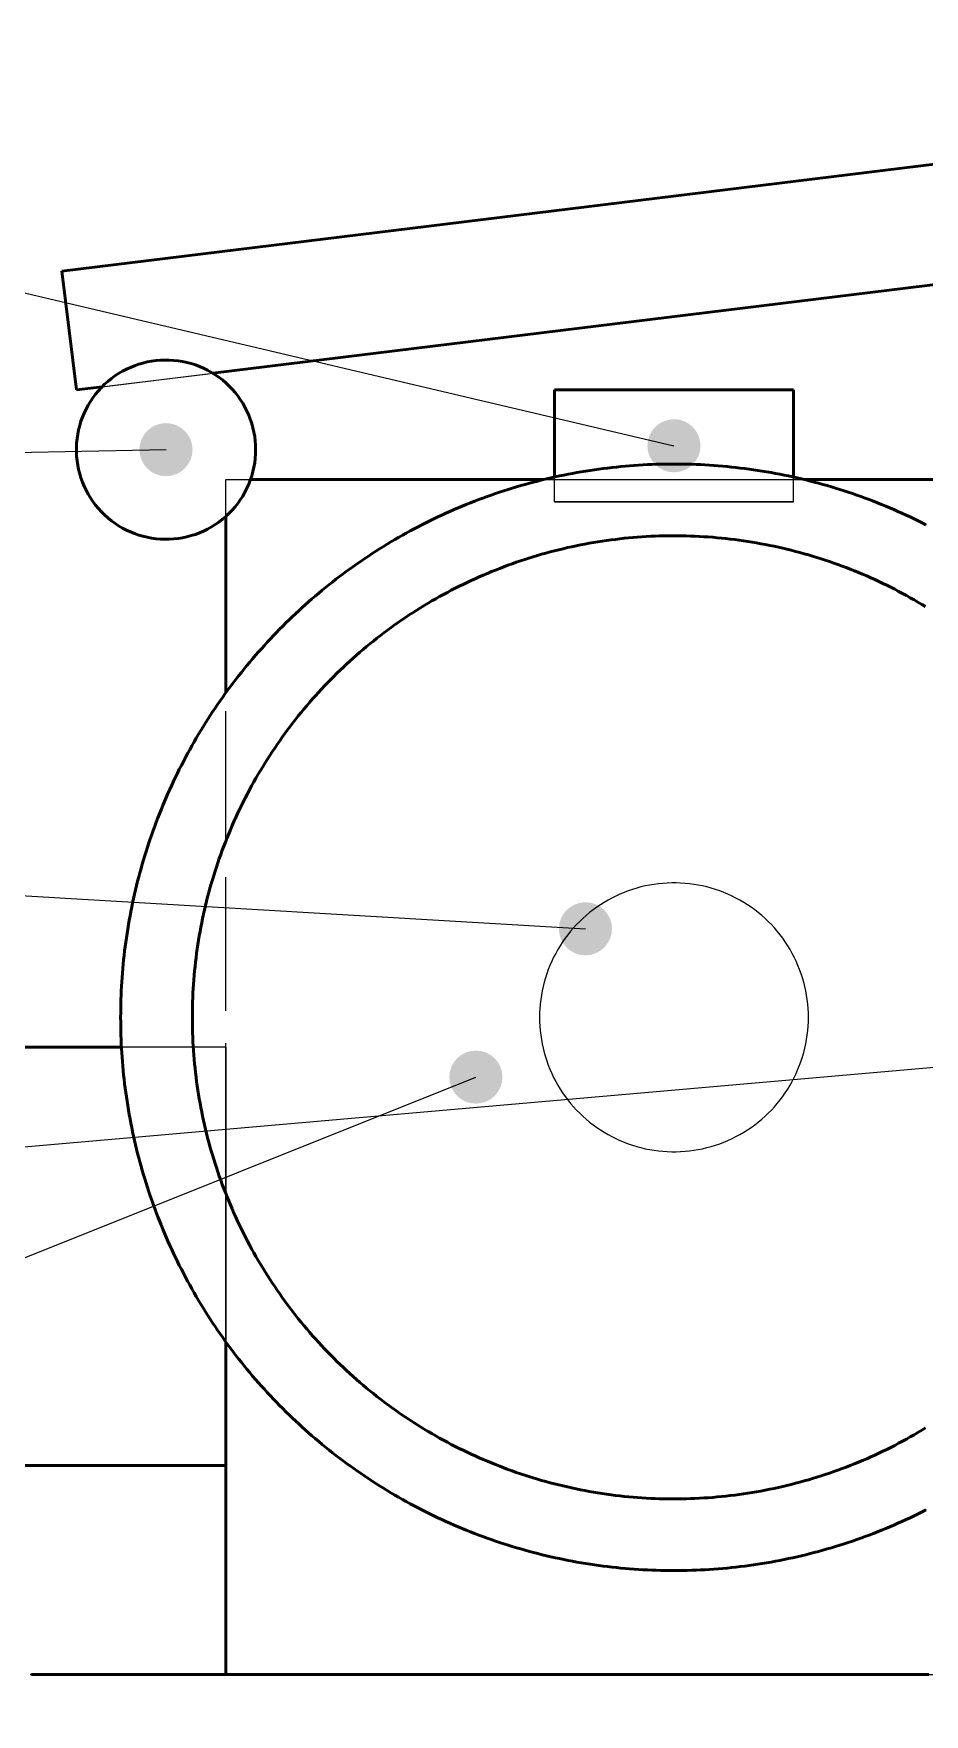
# Model space of a CAD drawing. Header units: millimetres. Extents: x 0 to 594, y 0 to 420.
# Drawn here: x 312.84 to 332.96, y 309.1 to 347.07 of the extents above; entities that cross this region are included whole.
import ezdxf

# ---------------------------------------------------------------- set-up
doc = ezdxf.new("R2010")
doc.units = ezdxf.units.MM
doc.linetypes.add('ISO02-TRAZOS', pattern=[3.75, 3, -0.75])
for name, color, linetype, lineweight in [('01-VISIBLE', 7, 'CONTINUOUS', 50), ('02-OCULTA', 4, 'ISO02-TRAZOS', 25), ('08-FINA', 5, 'CONTINUOUS', 25)]:
    doc.layers.add(name, color=color, linetype=linetype, lineweight=lineweight)

msp = doc.modelspace()

# ---------------------------------------------------------------- hatches: boundary and pattern name
at = {"layer": '08-FINA'}
h = msp.add_hatch(color=7, dxfattribs=at)
h.dxf.hatch_style = 1
edge = h.paths.add_edge_path()
edge.add_arc((327.304, 337.763), 0.6, 0, 360)
h = msp.add_hatch(color=7, dxfattribs=at)
h.dxf.hatch_style = 1
edge = h.paths.add_edge_path()
edge.add_arc((315.829, 337.675), 0.6, 0, 360)
h = msp.add_hatch(color=7, dxfattribs=at)
h.dxf.hatch_style = 1
edge = h.paths.add_edge_path()
edge.add_arc((325.304, 326.85), 0.6, 0, 360)
h = msp.add_hatch(color=7, dxfattribs=at)
h.dxf.hatch_style = 1
edge = h.paths.add_edge_path()
edge.add_arc((322.829, 323.5), 0.6, 0, 360)

# ---------------------------------------------------------------- linework, layer by layer
at = {"layer": '01-VISIBLE'}
for points in [[(313.475, 341.705), (373.963, 349.132)], [(316.885, 339.403), (375.547, 346.606)], [(313.804, 339.025), (313.475, 341.705)], [(317.854, 337.675), (317.852, 337.775), (317.844, 337.875), (317.832, 337.975), (317.815, 338.073), (317.793, 338.171), (317.766, 338.267), (317.734, 338.363), (317.698, 338.456), (317.657, 338.547), (317.611, 338.637), (317.562, 338.724), (317.508, 338.808), (317.45, 338.89), (317.388, 338.968), (317.322, 339.044), (317.252, 339.116), (317.179, 339.184), (317.103, 339.249), (317.023, 339.31), (316.941, 339.368), (316.856, 339.42), (316.769, 339.469), (316.679, 339.513), (316.587, 339.553), (316.493, 339.588), (316.397, 339.619), (316.301, 339.645), (316.203, 339.665), (316.104, 339.681), (316.004, 339.693), (315.904, 339.699), (315.804, 339.7), (315.704, 339.696), (315.604, 339.688), (315.505, 339.674), (315.407, 339.656), (315.309, 339.632), (315.213, 339.604), (315.118, 339.571), (315.025, 339.534), (314.934, 339.492), (314.846, 339.445), (314.759, 339.395), (314.676, 339.34), (314.595, 339.28), (314.517, 339.217), (314.442, 339.151), (314.371, 339.08), (314.303, 339.006), (314.239, 338.929), (314.179, 338.849), (314.123, 338.766), (314.071, 338.68), (314.024, 338.592), (313.981, 338.502), (313.942, 338.409), (313.908, 338.315), (313.879, 338.219), (313.854, 338.122), (313.834, 338.024), (313.82, 337.925), (313.81, 337.825), (313.805, 337.725), (313.805, 337.625), (313.81, 337.525), (313.82, 337.425), (313.834, 337.326), (313.854, 337.228), (313.879, 337.131), (313.908, 337.035), (313.942, 336.941), (313.981, 336.848), (314.024, 336.758), (314.071, 336.67), (314.123, 336.584), (314.179, 336.501), (314.239, 336.421), (314.303, 336.344), (314.371, 336.27), (314.442, 336.2), (314.517, 336.133), (314.595, 336.07), (314.676, 336.011), (314.759, 335.956), (314.846, 335.905), (314.934, 335.859), (315.025, 335.817), (315.118, 335.779), (315.213, 335.746), (315.309, 335.718), (315.407, 335.695), (315.505, 335.676), (315.604, 335.663), (315.704, 335.654), (315.804, 335.65), (315.904, 335.652), (316.004, 335.658), (316.104, 335.669), (316.203, 335.685), (316.301, 335.706), (316.397, 335.732), (316.493, 335.762), (316.587, 335.797), (316.679, 335.837), (316.769, 335.881), (316.856, 335.93), (316.941, 335.983), (317.023, 336.04), (317.103, 336.101), (317.179, 336.166), (317.252, 336.234), (317.322, 336.307), (317.388, 336.382), (317.45, 336.461), (317.508, 336.542), (317.562, 336.627), (317.611, 336.714), (317.657, 336.803), (317.698, 336.894), (317.734, 336.988), (317.766, 337.083), (317.793, 337.179), (317.815, 337.277), (317.832, 337.376), (317.844, 337.475), (317.852, 337.575), (317.854, 337.675)], [(313.804, 339.025), (314.387, 339.097)], [(324.604, 339.025), (324.861, 339.025), (325.118, 339.025), (325.376, 339.025), (325.633, 339.025), (325.89, 339.025), (326.147, 339.025), (326.404, 339.025), (326.661, 339.025), (326.918, 339.025), (327.176, 339.025), (327.433, 339.025), (327.69, 339.025), (327.947, 339.025), (328.204, 339.025), (328.461, 339.025), (328.718, 339.025), (328.976, 339.025), (329.233, 339.025), (329.49, 339.025), (329.747, 339.025), (330.004, 339.025)], [(324.604, 337.055), (324.604, 339.025)], [(330.004, 337.055), (330.004, 339.025)], [(327.304, 337.35), (327.204, 337.35), (327.104, 337.349), (327.004, 337.347), (326.904, 337.344), (326.803, 337.34), (326.703, 337.336), (326.603, 337.331), (326.503, 337.324), (326.403, 337.318), (326.303, 337.31), (326.204, 337.302), (326.104, 337.292), (326.004, 337.282), (325.905, 337.272), (325.805, 337.26), (325.706, 337.248), (325.606, 337.234), (325.507, 337.22), (325.408, 337.206), (325.309, 337.19), (325.21, 337.174), (325.112, 337.156), (325.013, 337.138), (324.915, 337.12), (324.816, 337.1), (324.718, 337.08), (324.62, 337.059), (324.523, 337.037), (324.425, 337.014), (324.328, 336.991), (324.23, 336.966), (324.133, 336.941), (324.037, 336.916), (323.94, 336.889), (323.844, 336.862), (323.748, 336.834), (323.652, 336.805), (323.556, 336.775), (323.461, 336.745), (323.365, 336.713), (323.27, 336.681), (323.176, 336.649), (323.081, 336.615), (322.987, 336.581), (322.893, 336.546), (322.8, 336.51), (322.706, 336.474), (322.613, 336.437), (322.521, 336.399), (322.428, 336.36), (322.336, 336.321), (322.244, 336.28), (322.153, 336.239), (322.062, 336.198), (321.971, 336.155), (321.881, 336.112), (321.791, 336.068), (321.701, 336.024), (321.611, 335.979), (321.522, 335.933), (321.434, 335.886), (321.346, 335.839), (321.258, 335.79), (321.17, 335.742), (321.083, 335.692), (320.996, 335.642), (320.91, 335.591), (320.824, 335.539), (320.739, 335.487), (320.654, 335.434), (320.569, 335.381), (320.485, 335.326), (320.401, 335.271), (320.318, 335.216), (320.235, 335.159), (320.153, 335.102), (320.071, 335.045), (319.989, 334.986), (319.908, 334.927), (319.828, 334.868), (319.748, 334.808), (319.668, 334.747), (319.589, 334.685), (319.511, 334.623), (319.432, 334.56), (319.355, 334.497), (319.278, 334.433), (319.201, 334.368), (319.125, 334.303), (319.05, 334.237), (318.975, 334.171), (318.9, 334.104), (318.827, 334.036), (318.753, 333.968), (318.68, 333.899), (318.608, 333.83), (318.536, 333.76), (318.465, 333.689), (318.395, 333.618), (318.325, 333.546), (318.255, 333.474), (318.187, 333.401), (318.118, 333.328), (318.051, 333.254), (317.984, 333.179), (317.917, 333.105), (317.851, 333.029), (317.786, 332.953), (317.721, 332.876), (317.657, 332.799), (317.594, 332.722), (317.531, 332.644), (317.469, 332.565), (317.408, 332.486), (317.347, 332.407), (317.286, 332.327), (317.227, 332.246), (317.168, 332.165), (317.11, 332.084), (317.052, 332.002), (316.995, 331.919), (316.939, 331.836), (316.883, 331.753), (316.828, 331.669), (316.774, 331.585), (316.72, 331.501), (316.667, 331.416), (316.615, 331.33), (316.563, 331.244), (316.512, 331.158), (316.462, 331.071), (316.413, 330.984), (316.364, 330.897), (316.316, 330.809), (316.268, 330.721), (316.222, 330.632), (316.176, 330.543), (316.13, 330.454), (316.086, 330.364), (316.042, 330.274), (315.999, 330.183), (315.957, 330.093), (315.915, 330.001), (315.874, 329.91), (315.834, 329.818), (315.794, 329.726), (315.756, 329.634), (315.718, 329.541), (315.68, 329.448), (315.644, 329.355), (315.608, 329.261), (315.573, 329.167), (315.539, 329.073), (315.506, 328.979), (315.473, 328.884), (315.441, 328.789), (315.41, 328.694), (315.379, 328.598), (315.35, 328.503), (315.321, 328.407), (315.293, 328.311), (315.265, 328.214), (315.239, 328.118), (315.213, 328.021), (315.188, 327.924), (315.164, 327.827), (315.14, 327.729), (315.118, 327.632), (315.096, 327.534), (315.075, 327.436), (315.054, 327.338), (315.035, 327.24), (315.016, 327.141), (314.998, 327.043), (314.981, 326.944), (314.964, 326.845), (314.949, 326.746), (314.934, 326.647), (314.92, 326.548), (314.907, 326.449), (314.894, 326.349), (314.883, 326.25), (314.872, 326.15), (314.862, 326.05), (314.853, 325.951), (314.844, 325.851), (314.837, 325.751), (314.83, 325.651), (314.824, 325.551), (314.819, 325.451), (314.814, 325.351), (314.811, 325.251), (314.808, 325.151), (314.806, 325.051), (314.805, 324.95), (314.804, 324.85), (314.805, 324.75), (314.806, 324.65), (314.808, 324.55), (314.811, 324.45), (314.814, 324.349), (314.819, 324.249), (314.824, 324.149), (314.83, 324.049), (314.837, 323.949), (314.844, 323.849), (314.853, 323.75), (314.862, 323.65), (314.872, 323.55), (314.883, 323.451), (314.894, 323.351), (314.907, 323.252), (314.92, 323.152), (314.934, 323.053), (314.949, 322.954), (314.964, 322.855), (314.981, 322.756), (314.998, 322.658), (315.016, 322.559), (315.035, 322.461), (315.054, 322.362), (315.075, 322.264), (315.096, 322.166), (315.118, 322.069), (315.14, 321.971), (315.164, 321.874), (315.188, 321.776), (315.213, 321.679), (315.239, 321.583), (315.265, 321.486), (315.293, 321.39), (315.321, 321.294), (315.35, 321.198), (315.379, 321.102), (315.41, 321.007), (315.441, 320.911), (315.473, 320.816), (315.506, 320.722), (315.539, 320.627), (315.573, 320.533), (315.608, 320.439), (315.644, 320.346), (315.68, 320.252), (315.718, 320.159), (315.756, 320.067), (315.794, 319.974), (315.834, 319.882), (315.874, 319.79), (315.915, 319.699), (315.957, 319.608), (315.999, 319.517), (316.042, 319.427), (316.086, 319.337), (316.13, 319.247), (316.176, 319.157), (316.222, 319.068), (316.268, 318.98), (316.316, 318.892), (316.364, 318.804), (316.413, 318.716), (316.462, 318.629), (316.512, 318.542), (316.563, 318.456), (316.615, 318.37), (316.667, 318.285), (316.72, 318.2), (316.774, 318.115), (316.828, 318.031), (316.883, 317.947), (316.939, 317.864), (316.995, 317.781), (317.052, 317.699), (317.11, 317.617), (317.168, 317.535), (317.227, 317.454), (317.286, 317.374), (317.347, 317.294), (317.408, 317.214), (317.469, 317.135), (317.531, 317.057), (317.594, 316.978), (317.657, 316.901), (317.721, 316.824), (317.786, 316.747), (317.851, 316.671), (317.917, 316.596), (317.984, 316.521), (318.051, 316.446), (318.118, 316.373), (318.187, 316.299), (318.255, 316.226), (318.325, 316.154), (318.395, 316.082), (318.465, 316.011), (318.536, 315.941), (318.608, 315.871), (318.68, 315.801), (318.753, 315.733), (318.827, 315.664), (318.9, 315.597), (318.975, 315.53), (319.05, 315.463), (319.125, 315.397), (319.201, 315.332), (319.278, 315.267), (319.355, 315.203), (319.432, 315.14), (319.511, 315.077), (319.589, 315.015), (319.668, 314.954), (319.748, 314.893), (319.828, 314.832), (319.908, 314.773), (319.989, 314.714), (320.071, 314.656), (320.153, 314.598), (320.235, 314.541), (320.318, 314.485), (320.401, 314.429), (320.485, 314.374), (320.569, 314.32), (320.654, 314.266), (320.739, 314.213), (320.824, 314.161), (320.91, 314.109), (320.996, 314.058), (321.083, 314.008), (321.17, 313.959), (321.258, 313.91), (321.346, 313.862), (321.434, 313.814), (321.522, 313.768), (321.611, 313.722), (321.701, 313.676), (321.791, 313.632), (321.881, 313.588), (321.971, 313.545), (322.062, 313.503), (322.153, 313.461), (322.244, 313.42), (322.336, 313.38), (322.428, 313.34), (322.521, 313.302), (322.613, 313.264), (322.706, 313.226), (322.8, 313.19), (322.893, 313.154), (322.987, 313.119), (323.081, 313.085), (323.176, 313.052), (323.27, 313.019), (323.365, 312.987), (323.461, 312.956), (323.556, 312.925), (323.652, 312.896), (323.748, 312.867), (323.844, 312.839), (323.94, 312.811), (324.037, 312.785), (324.133, 312.759), (324.23, 312.734), (324.328, 312.71), (324.425, 312.686), (324.523, 312.664), (324.62, 312.642), (324.718, 312.621), (324.816, 312.6), (324.915, 312.581), (325.013, 312.562), (325.112, 312.544), (325.21, 312.527), (325.309, 312.51), (325.408, 312.495), (325.507, 312.48), (325.606, 312.466), (325.706, 312.453), (325.805, 312.44), (325.905, 312.429), (326.004, 312.418), (326.104, 312.408), (326.204, 312.399), (326.303, 312.39), (326.403, 312.383), (326.503, 312.376), (326.603, 312.37), (326.703, 312.365), (326.803, 312.36), (326.904, 312.357), (327.004, 312.354), (327.104, 312.352), (327.204, 312.351), (327.304, 312.35)], [(332.997, 335.979), (332.908, 336.024), (332.818, 336.068), (332.728, 336.112), (332.637, 336.155), (332.547, 336.198), (332.455, 336.239), (332.364, 336.28), (332.272, 336.321), (332.18, 336.36), (332.088, 336.399), (331.995, 336.437), (331.902, 336.474), (331.809, 336.51), (331.715, 336.546), (331.621, 336.581), (331.527, 336.615), (331.433, 336.649), (331.338, 336.681), (331.243, 336.713), (331.148, 336.745), (331.052, 336.775), (330.957, 336.805), (330.861, 336.834), (330.765, 336.862), (330.668, 336.889), (330.572, 336.916), (330.475, 336.941), (330.378, 336.966), (330.281, 336.991), (330.183, 337.014), (330.086, 337.037), (329.988, 337.059), (329.89, 337.08), (329.792, 337.1), (329.694, 337.12), (329.595, 337.138), (329.497, 337.156), (329.398, 337.174), (329.299, 337.19), (329.2, 337.206), (329.101, 337.22), (329.002, 337.234), (328.903, 337.248), (328.803, 337.26), (328.704, 337.272), (328.604, 337.282), (328.504, 337.292), (328.405, 337.302), (328.305, 337.31), (328.205, 337.318), (328.105, 337.324), (328.005, 337.331), (327.905, 337.336), (327.805, 337.34), (327.705, 337.344), (327.605, 337.347), (327.505, 337.349), (327.404, 337.35), (327.304, 337.35)], [(317.738, 337), (318.006, 337), (318.274, 337), (318.541, 337), (318.809, 337), (319.076, 337), (319.344, 337), (319.612, 337), (319.879, 337)], [(319.879, 337), (324.367, 337)], [(330.241, 337), (334.729, 337)], [(317.179, 332.181), (317.179, 336.166)], [(332.988, 334.128), (332.902, 334.179), (332.816, 334.231), (332.73, 334.281), (332.643, 334.33), (332.555, 334.379), (332.467, 334.427), (332.379, 334.474), (332.29, 334.52), (332.201, 334.566), (332.112, 334.61), (332.022, 334.654), (331.931, 334.697), (331.84, 334.739), (331.749, 334.781), (331.658, 334.821), (331.566, 334.861), (331.474, 334.9), (331.381, 334.938), (331.288, 334.975), (331.195, 335.011), (331.101, 335.046), (331.007, 335.081), (330.913, 335.114), (330.818, 335.147), (330.723, 335.179), (330.628, 335.21), (330.533, 335.24), (330.437, 335.269), (330.341, 335.298), (330.245, 335.325), (330.148, 335.352), (330.052, 335.378), (329.955, 335.402), (329.857, 335.426), (329.76, 335.449), (329.662, 335.472), (329.565, 335.493), (329.467, 335.513), (329.368, 335.533), (329.27, 335.551), (329.172, 335.569), (329.073, 335.585), (328.974, 335.601), (328.875, 335.616), (328.776, 335.63), (328.677, 335.643), (328.577, 335.655), (328.478, 335.667), (328.378, 335.677), (328.279, 335.686), (328.179, 335.695), (328.079, 335.703), (327.979, 335.709), (327.879, 335.715), (327.779, 335.72), (327.679, 335.724), (327.579, 335.727), (327.479, 335.729), (327.379, 335.73), (327.279, 335.73), (327.179, 335.729), (327.079, 335.728), (326.979, 335.725), (326.879, 335.722), (326.779, 335.717), (326.679, 335.712), (326.579, 335.706), (326.479, 335.699), (326.379, 335.691), (326.28, 335.682), (326.18, 335.672), (326.081, 335.661), (325.981, 335.649), (325.882, 335.637), (325.783, 335.623), (325.684, 335.609), (325.585, 335.593), (325.486, 335.577), (325.388, 335.56), (325.289, 335.542), (325.191, 335.523), (325.093, 335.503), (324.995, 335.482), (324.897, 335.461), (324.8, 335.438), (324.702, 335.414), (324.605, 335.39), (324.508, 335.365), (324.412, 335.339), (324.315, 335.312), (324.219, 335.284), (324.123, 335.255), (324.028, 335.225), (323.933, 335.195), (323.838, 335.163), (323.743, 335.131), (323.648, 335.098), (323.554, 335.064), (323.46, 335.029), (323.367, 334.993), (323.274, 334.956), (323.181, 334.919), (323.089, 334.88), (322.997, 334.841), (322.905, 334.801), (322.813, 334.76), (322.722, 334.718), (322.632, 334.676), (322.542, 334.632), (322.452, 334.588), (322.363, 334.543), (322.274, 334.497), (322.185, 334.451), (322.097, 334.403), (322.009, 334.355), (321.922, 334.306), (321.835, 334.256), (321.749, 334.205), (321.663, 334.154), (321.578, 334.101), (321.493, 334.048), (321.409, 333.994), (321.325, 333.94), (321.241, 333.884), (321.159, 333.828), (321.076, 333.771), (320.994, 333.714), (320.913, 333.655), (320.832, 333.596), (320.752, 333.536), (320.673, 333.476), (320.594, 333.414), (320.515, 333.352), (320.437, 333.289), (320.36, 333.226), (320.283, 333.161), (320.207, 333.097), (320.131, 333.031), (320.056, 332.965), (319.982, 332.898), (319.908, 332.83), (319.835, 332.761), (319.763, 332.692), (319.691, 332.623), (319.62, 332.552), (319.549, 332.481), (319.479, 332.41), (319.41, 332.337), (319.342, 332.264), (319.274, 332.191), (319.206, 332.117), (319.14, 332.042), (319.074, 331.966), (319.009, 331.89), (318.945, 331.814), (318.881, 331.737), (318.818, 331.659), (318.756, 331.581), (318.694, 331.502), (318.633, 331.422), (318.573, 331.342), (318.514, 331.261), (318.455, 331.18), (318.397, 331.099), (318.34, 331.016), (318.284, 330.934), (318.228, 330.85), (318.174, 330.767), (318.119, 330.682), (318.066, 330.598), (318.014, 330.513), (317.962, 330.427), (317.911, 330.341), (317.861, 330.254), (317.812, 330.167), (317.763, 330.079), (317.716, 329.991), (317.669, 329.903), (317.623, 329.814), (317.577, 329.725), (317.533, 329.635), (317.489, 329.545), (317.446, 329.455), (317.405, 329.364), (317.363, 329.272), (317.323, 329.181), (317.284, 329.089), (317.245, 328.996), (317.207, 328.904), (317.171, 328.811), (317.135, 328.717), (317.099, 328.624), (317.065, 328.53), (317.032, 328.435), (316.999, 328.341), (316.968, 328.246), (316.937, 328.15), (316.907, 328.055), (316.878, 327.959), (316.85, 327.863), (316.822, 327.767), (316.796, 327.67), (316.77, 327.573), (316.746, 327.476), (316.722, 327.379), (316.699, 327.282), (316.677, 327.184), (316.656, 327.086), (316.636, 326.988), (316.617, 326.89), (316.599, 326.791), (316.581, 326.693), (316.565, 326.594), (316.549, 326.495), (316.535, 326.396), (316.521, 326.297), (316.508, 326.198), (316.496, 326.099), (316.485, 325.999), (316.475, 325.899), (316.466, 325.8), (316.457, 325.7), (316.45, 325.6), (316.444, 325.5), (316.438, 325.4), (316.433, 325.3), (316.43, 325.2), (316.427, 325.1), (316.425, 325), (316.424, 324.9), (316.424, 324.8), (316.425, 324.7), (316.427, 324.6), (316.43, 324.5), (316.433, 324.4), (316.438, 324.3), (316.444, 324.2), (316.45, 324.1), (316.457, 324), (316.466, 323.901), (316.475, 323.801), (316.485, 323.701), (316.496, 323.602), (316.508, 323.502), (316.521, 323.403), (316.535, 323.304), (316.549, 323.205), (316.565, 323.106), (316.581, 323.007), (316.599, 322.909), (316.617, 322.81), (316.636, 322.712), (316.656, 322.614), (316.677, 322.516), (316.699, 322.419), (316.722, 322.321), (316.746, 322.224), (316.77, 322.127), (316.796, 322.03), (316.822, 321.934), (316.85, 321.837), (316.878, 321.741), (316.907, 321.646), (316.937, 321.55), (316.968, 321.455), (316.999, 321.36), (317.032, 321.265), (317.065, 321.171), (317.099, 321.077), (317.135, 320.983), (317.171, 320.89), (317.207, 320.797), (317.245, 320.704), (317.284, 320.612), (317.323, 320.52), (317.363, 320.428), (317.405, 320.337), (317.446, 320.246), (317.489, 320.155), (317.533, 320.065), (317.577, 319.976), (317.623, 319.886), (317.669, 319.797), (317.716, 319.709), (317.763, 319.621), (317.812, 319.533), (317.861, 319.446), (317.911, 319.36), (317.962, 319.274), (318.014, 319.188), (318.066, 319.103), (318.119, 319.018), (318.174, 318.934), (318.228, 318.85), (318.284, 318.767), (318.34, 318.684), (318.397, 318.602), (318.455, 318.52), (318.514, 318.439), (318.573, 318.358), (318.633, 318.278), (318.694, 318.199), (318.756, 318.12), (318.818, 318.041), (318.881, 317.964), (318.945, 317.887), (319.009, 317.81), (319.074, 317.734), (319.14, 317.658), (319.206, 317.584), (319.274, 317.509), (319.342, 317.436), (319.41, 317.363), (319.479, 317.291), (319.549, 317.219), (319.62, 317.148), (319.691, 317.078), (319.763, 317.008), (319.835, 316.939), (319.908, 316.871), (319.982, 316.803), (320.056, 316.736), (320.131, 316.669), (320.207, 316.604), (320.283, 316.539), (320.36, 316.475), (320.437, 316.411), (320.515, 316.348), (320.594, 316.286), (320.673, 316.225), (320.752, 316.164), (320.832, 316.104), (320.913, 316.045), (320.994, 315.987), (321.076, 315.929), (321.159, 315.872), (321.241, 315.816), (321.325, 315.761), (321.409, 315.706), (321.493, 315.652), (321.578, 315.599), (321.663, 315.547), (321.749, 315.495), (321.835, 315.445), (321.922, 315.395), (322.009, 315.346), (322.097, 315.297), (322.185, 315.25), (322.274, 315.203), (322.363, 315.157), (322.452, 315.112), (322.542, 315.068), (322.632, 315.024), (322.722, 314.982), (322.813, 314.94), (322.905, 314.899), (322.997, 314.859), (323.089, 314.82), (323.181, 314.782), (323.274, 314.744), (323.367, 314.708), (323.46, 314.672), (323.554, 314.637), (323.648, 314.603), (323.743, 314.57), (323.838, 314.537), (323.933, 314.506), (324.028, 314.475), (324.123, 314.445), (324.219, 314.417), (324.315, 314.389), (324.412, 314.362), (324.508, 314.336), (324.605, 314.31), (324.702, 314.286), (324.8, 314.262), (324.897, 314.24), (324.995, 314.218), (325.093, 314.197), (325.191, 314.177), (325.289, 314.158), (325.388, 314.14), (325.486, 314.123), (325.585, 314.107), (325.684, 314.092), (325.783, 314.077), (325.882, 314.064), (325.981, 314.051), (326.081, 314.039), (326.18, 314.028), (326.28, 314.019), (326.379, 314.01), (326.479, 314.001), (326.579, 313.994), (326.679, 313.988), (326.779, 313.983), (326.879, 313.978), (326.979, 313.975), (327.079, 313.972), (327.179, 313.971), (327.279, 313.97), (327.379, 313.97), (327.479, 313.972), (327.579, 313.974), (327.679, 313.977), (327.779, 313.981), (327.879, 313.985), (327.979, 313.991), (328.079, 313.998), (328.179, 314.005), (328.279, 314.014), (328.378, 314.023), (328.478, 314.034), (328.577, 314.045), (328.677, 314.057), (328.776, 314.07), (328.875, 314.084), (328.974, 314.099), (329.073, 314.115), (329.172, 314.132), (329.27, 314.149), (329.368, 314.168), (329.467, 314.187), (329.565, 314.208), (329.662, 314.229), (329.76, 314.251), (329.857, 314.274), (329.955, 314.298), (330.052, 314.323), (330.148, 314.348), (330.245, 314.375), (330.341, 314.403), (330.437, 314.431), (330.533, 314.46), (330.628, 314.49), (330.723, 314.521), (330.818, 314.553), (330.913, 314.586), (331.007, 314.62), (331.101, 314.654), (331.195, 314.69), (331.288, 314.726), (331.381, 314.763), (331.474, 314.801), (331.566, 314.84), (331.658, 314.879), (331.749, 314.92), (331.84, 314.961), (331.931, 315.003), (332.022, 315.046), (332.112, 315.09), (332.201, 315.135), (332.29, 315.18), (332.379, 315.226), (332.467, 315.273), (332.555, 315.321), (332.643, 315.37), (332.73, 315.419), (332.816, 315.47), (332.902, 315.521), (332.988, 315.573)], [(314.822, 324.175), (308.404, 324.175)], [(317.179, 310), (317.179, 317.52)], [(317.179, 314.725), (308.404, 314.725)], [(327.304, 312.35), (327.404, 312.351), (327.505, 312.352), (327.605, 312.354), (327.705, 312.357), (327.805, 312.36), (327.905, 312.365), (328.005, 312.37), (328.105, 312.376), (328.205, 312.383), (328.305, 312.39), (328.405, 312.399), (328.504, 312.408), (328.604, 312.418), (328.704, 312.429), (328.803, 312.44), (328.903, 312.453), (329.002, 312.466), (329.101, 312.48), (329.2, 312.495), (329.299, 312.51), (329.398, 312.527), (329.497, 312.544), (329.595, 312.562), (329.694, 312.581), (329.792, 312.6), (329.89, 312.621), (329.988, 312.642), (330.086, 312.664), (330.183, 312.686), (330.281, 312.71), (330.378, 312.734), (330.475, 312.759), (330.572, 312.785), (330.668, 312.811), (330.765, 312.839), (330.861, 312.867), (330.957, 312.896), (331.052, 312.925), (331.148, 312.956), (331.243, 312.987), (331.338, 313.019), (331.433, 313.052), (331.527, 313.085), (331.621, 313.119), (331.715, 313.154), (331.809, 313.19), (331.902, 313.226), (331.995, 313.264), (332.088, 313.302), (332.18, 313.34), (332.272, 313.38), (332.364, 313.42), (332.455, 313.461), (332.547, 313.503), (332.637, 313.545), (332.728, 313.588), (332.818, 313.632), (332.908, 313.676), (332.997, 313.722)], [(312.789, 310), (313.039, 310), (313.29, 310), (313.54, 310), (313.79, 310), (314.04, 310), (314.291, 310), (314.541, 310), (314.791, 310), (315.041, 310), (315.292, 310), (315.542, 310), (315.792, 310), (316.042, 310), (316.293, 310), (316.543, 310), (316.793, 310), (317.043, 310), (317.294, 310), (317.544, 310), (317.794, 310), (318.045, 310), (318.295, 310), (318.545, 310), (318.795, 310), (319.046, 310), (319.296, 310), (319.546, 310), (319.796, 310), (320.047, 310), (320.297, 310), (320.547, 310), (320.797, 310), (321.048, 310), (321.298, 310), (321.548, 310), (321.798, 310), (322.049, 310), (322.299, 310), (322.549, 310), (322.799, 310), (323.05, 310), (323.3, 310), (323.55, 310), (323.801, 310), (324.051, 310), (324.301, 310), (324.551, 310), (324.802, 310), (325.052, 310), (325.302, 310), (325.552, 310), (325.803, 310), (326.053, 310), (326.303, 310), (326.553, 310), (326.804, 310), (327.054, 310), (327.304, 310), (327.554, 310), (327.805, 310), (328.055, 310), (328.305, 310), (328.555, 310), (328.806, 310), (329.056, 310), (329.306, 310), (329.557, 310), (329.807, 310), (330.057, 310), (330.307, 310), (330.558, 310), (330.808, 310), (331.058, 310), (331.308, 310), (331.559, 310), (331.809, 310), (332.059, 310), (332.309, 310), (332.56, 310), (332.81, 310), (333.06, 310)]]:
    msp.add_lwpolyline(points, dxfattribs=at)
at = {"layer": '02-OCULTA'}
for points in [[(313.475, 341.705), (373.963, 349.132)], [(313.804, 339.025), (375.547, 346.606)], [(313.804, 339.025), (313.475, 341.705)], [(317.854, 337.675), (317.852, 337.775), (317.844, 337.875), (317.832, 337.975), (317.815, 338.073), (317.793, 338.171), (317.766, 338.267), (317.734, 338.363), (317.698, 338.456), (317.657, 338.547), (317.611, 338.637), (317.562, 338.724), (317.508, 338.808), (317.45, 338.89), (317.388, 338.968), (317.322, 339.044), (317.252, 339.116), (317.179, 339.184), (317.103, 339.249), (317.023, 339.31), (316.941, 339.368), (316.856, 339.42), (316.769, 339.469), (316.679, 339.513), (316.587, 339.553), (316.493, 339.588), (316.397, 339.619), (316.301, 339.645), (316.203, 339.665), (316.104, 339.681), (316.004, 339.693), (315.904, 339.699), (315.804, 339.7), (315.704, 339.696), (315.604, 339.688), (315.505, 339.674), (315.407, 339.656), (315.309, 339.632), (315.213, 339.604), (315.118, 339.571), (315.025, 339.534), (314.934, 339.492), (314.846, 339.445), (314.759, 339.395), (314.676, 339.34), (314.595, 339.28), (314.517, 339.217), (314.442, 339.151), (314.371, 339.08), (314.303, 339.006), (314.239, 338.929), (314.179, 338.849), (314.123, 338.766), (314.071, 338.68), (314.024, 338.592), (313.981, 338.502), (313.942, 338.409), (313.908, 338.315), (313.879, 338.219), (313.854, 338.122), (313.834, 338.024), (313.82, 337.925), (313.81, 337.825), (313.805, 337.725), (313.805, 337.625), (313.81, 337.525), (313.82, 337.425), (313.834, 337.326), (313.854, 337.228), (313.879, 337.131), (313.908, 337.035), (313.942, 336.941), (313.981, 336.848), (314.024, 336.758), (314.071, 336.67), (314.123, 336.584), (314.179, 336.501), (314.239, 336.421), (314.303, 336.344), (314.371, 336.27), (314.442, 336.2), (314.517, 336.133), (314.595, 336.07), (314.676, 336.011), (314.759, 335.956), (314.846, 335.905), (314.934, 335.859), (315.025, 335.817), (315.118, 335.779), (315.213, 335.746), (315.309, 335.718), (315.407, 335.695), (315.505, 335.676), (315.604, 335.663), (315.704, 335.654), (315.804, 335.65), (315.904, 335.652), (316.004, 335.658), (316.104, 335.669), (316.203, 335.685), (316.301, 335.706), (316.397, 335.732), (316.493, 335.762), (316.587, 335.797), (316.679, 335.837), (316.769, 335.881), (316.856, 335.93), (316.941, 335.983), (317.023, 336.04), (317.103, 336.101), (317.179, 336.166), (317.252, 336.234), (317.322, 336.307), (317.388, 336.382), (317.45, 336.461), (317.508, 336.542), (317.562, 336.627), (317.611, 336.714), (317.657, 336.803), (317.698, 336.894), (317.734, 336.988), (317.766, 337.083), (317.793, 337.179), (317.815, 337.277), (317.832, 337.376), (317.844, 337.475), (317.852, 337.575), (317.854, 337.675)], [(314.387, 339.097), (316.885, 339.403)], [(330.004, 339.025), (329.747, 339.025), (329.49, 339.025), (329.233, 339.025), (328.976, 339.025), (328.718, 339.025), (328.461, 339.025), (328.204, 339.025), (327.947, 339.025), (327.69, 339.025), (327.433, 339.025), (327.176, 339.025), (326.918, 339.025), (326.661, 339.025), (326.404, 339.025), (326.147, 339.025), (325.89, 339.025), (325.633, 339.025), (325.376, 339.025), (325.118, 339.025), (324.861, 339.025), (324.604, 339.025)], [(333.012, 335.971), (332.923, 336.016), (332.834, 336.061), (332.744, 336.105), (332.654, 336.148), (332.563, 336.19), (332.472, 336.232), (332.381, 336.273), (332.289, 336.313), (332.197, 336.353), (332.105, 336.391), (332.013, 336.43), (331.92, 336.467), (331.827, 336.503), (331.733, 336.539), (331.639, 336.574), (331.545, 336.609), (331.451, 336.642), (331.357, 336.675), (331.262, 336.707), (331.167, 336.738), (331.072, 336.769), (330.976, 336.799), (330.88, 336.828), (330.784, 336.856), (330.688, 336.883), (330.592, 336.91), (330.495, 336.936), (330.398, 336.961), (330.301, 336.986), (330.204, 337.009), (330.107, 337.032), (330.009, 337.054), (329.911, 337.075), (329.813, 337.096), (329.715, 337.115), (329.617, 337.134), (329.519, 337.152), (329.42, 337.17), (329.321, 337.186), (329.223, 337.202), (329.124, 337.217), (329.025, 337.231), (328.925, 337.245), (328.826, 337.257), (328.727, 337.269), (328.627, 337.28), (328.528, 337.29), (328.428, 337.3), (328.329, 337.308), (328.229, 337.316), (328.129, 337.323), (328.029, 337.329), (327.929, 337.335), (327.829, 337.339), (327.729, 337.343), (327.629, 337.346), (327.529, 337.348), (327.429, 337.35), (327.329, 337.35), (327.229, 337.35), (327.129, 337.349), (327.029, 337.347), (326.929, 337.345), (326.829, 337.341), (326.729, 337.337), (326.629, 337.332), (326.529, 337.326), (326.429, 337.32), (326.33, 337.312), (326.23, 337.304), (326.13, 337.295), (326.031, 337.285), (325.931, 337.275), (325.832, 337.263), (325.733, 337.251), (325.633, 337.238), (325.534, 337.224), (325.435, 337.21), (325.336, 337.194), (325.238, 337.178), (325.139, 337.161), (325.041, 337.144), (324.942, 337.125), (324.844, 337.106), (324.746, 337.086), (324.648, 337.065), (324.551, 337.043), (324.453, 337.021), (324.356, 336.997), (324.259, 336.973), (324.162, 336.949), (324.065, 336.923), (323.968, 336.897), (323.872, 336.87), (323.776, 336.842), (323.68, 336.813), (323.584, 336.784), (323.489, 336.754), (323.394, 336.723), (323.299, 336.691), (323.204, 336.659), (323.11, 336.626), (323.016, 336.592), (322.922, 336.557), (322.828, 336.521), (322.735, 336.485), (322.642, 336.448), (322.55, 336.411), (322.457, 336.372), (322.365, 336.333), (322.273, 336.293), (322.182, 336.252), (322.091, 336.211), (322, 336.169), (321.91, 336.126), (321.82, 336.083), (321.73, 336.038), (321.64, 335.993), (321.551, 335.948), (321.463, 335.901), (321.375, 335.854), (321.287, 335.806), (321.199, 335.758), (321.112, 335.709), (321.025, 335.659), (320.939, 335.608), (320.853, 335.557), (320.768, 335.505), (320.683, 335.452), (320.598, 335.399), (320.514, 335.345), (320.43, 335.29), (320.347, 335.235), (320.264, 335.179), (320.181, 335.122), (320.099, 335.065), (320.018, 335.007), (319.937, 334.948), (319.856, 334.889), (319.776, 334.829), (319.696, 334.768), (319.617, 334.707), (319.539, 334.645), (319.46, 334.583), (319.383, 334.52), (319.306, 334.456), (319.229, 334.392), (319.153, 334.327), (319.077, 334.261), (319.002, 334.195), (318.928, 334.128), (318.854, 334.061), (318.78, 333.993), (318.707, 333.925), (318.635, 333.855), (318.563, 333.786), (318.492, 333.715), (318.421, 333.645), (318.351, 333.573), (318.282, 333.501), (318.213, 333.429), (318.144, 333.356), (318.076, 333.282), (318.009, 333.208), (317.943, 333.133), (317.877, 333.058), (317.811, 332.983), (317.746, 332.906), (317.682, 332.83), (317.619, 332.752), (317.556, 332.674), (317.494, 332.596), (317.432, 332.517), (317.371, 332.438), (317.31, 332.358), (317.251, 332.278), (317.191, 332.197), (317.133, 332.116), (317.075, 332.035), (317.018, 331.953), (316.961, 331.87), (316.906, 331.787), (316.85, 331.704), (316.796, 331.62), (316.742, 331.535), (316.689, 331.451), (316.636, 331.365), (316.585, 331.28), (316.533, 331.194), (316.483, 331.107), (316.433, 331.021), (316.384, 330.933), (316.336, 330.846), (316.288, 330.758), (316.241, 330.669), (316.195, 330.581), (316.15, 330.492), (316.105, 330.402), (316.061, 330.312), (316.017, 330.222), (315.975, 330.132), (315.933, 330.041), (315.892, 329.95), (315.851, 329.858), (315.811, 329.766), (315.772, 329.674), (315.734, 329.582), (315.697, 329.489), (315.66, 329.396), (315.624, 329.303), (315.589, 329.209), (315.554, 329.115), (315.52, 329.021), (315.487, 328.926), (315.455, 328.832), (315.424, 328.737), (315.393, 328.641), (315.363, 328.546), (315.334, 328.45), (315.305, 328.354), (315.278, 328.258), (315.251, 328.162), (315.225, 328.065), (315.199, 327.968), (315.175, 327.871), (315.151, 327.774), (315.128, 327.677), (315.106, 327.579), (315.084, 327.482), (315.064, 327.384), (315.044, 327.286), (315.025, 327.188), (315.006, 327.089), (314.989, 326.991), (314.972, 326.892), (314.956, 326.793), (314.941, 326.694), (314.927, 326.595), (314.913, 326.496), (314.9, 326.397), (314.888, 326.298), (314.877, 326.198), (314.867, 326.099), (314.857, 325.999), (314.848, 325.899), (314.84, 325.8), (314.833, 325.7), (314.827, 325.6), (314.821, 325.5), (314.816, 325.4), (314.812, 325.3), (314.809, 325.2), (314.807, 325.1), (314.805, 325), (314.804, 324.9), (314.804, 324.8), (314.805, 324.7), (314.807, 324.6), (314.809, 324.5), (314.812, 324.4), (314.816, 324.3), (314.821, 324.2), (314.827, 324.1), (314.833, 324), (314.84, 323.901), (314.848, 323.801), (314.857, 323.701), (314.867, 323.602), (314.877, 323.502), (314.888, 323.403), (314.9, 323.303), (314.913, 323.204), (314.927, 323.105), (314.941, 323.006), (314.956, 322.907), (314.972, 322.808), (314.989, 322.71), (315.006, 322.611), (315.025, 322.513), (315.044, 322.415), (315.064, 322.317), (315.084, 322.219), (315.106, 322.121), (315.128, 322.023), (315.151, 321.926), (315.175, 321.829), (315.199, 321.732), (315.225, 321.635), (315.251, 321.538), (315.278, 321.442), (315.305, 321.346), (315.334, 321.25), (315.363, 321.154), (315.393, 321.059), (315.424, 320.964), (315.455, 320.869), (315.487, 320.774), (315.52, 320.68), (315.554, 320.585), (315.589, 320.491), (315.624, 320.398), (315.66, 320.304), (315.697, 320.211), (315.734, 320.119), (315.772, 320.026), (315.811, 319.934), (315.851, 319.842), (315.892, 319.751), (315.933, 319.66), (315.975, 319.569), (316.017, 319.478), (316.061, 319.388), (316.105, 319.298), (316.15, 319.209), (316.195, 319.12), (316.241, 319.031), (316.288, 318.943), (316.336, 318.855), (316.384, 318.767), (316.433, 318.68), (316.483, 318.593), (316.533, 318.507), (316.585, 318.421), (316.636, 318.335), (316.689, 318.25), (316.742, 318.165), (316.796, 318.081), (316.85, 317.997), (316.906, 317.913), (316.961, 317.83), (317.018, 317.748), (317.075, 317.666), (317.133, 317.584), (317.191, 317.503), (317.251, 317.422), (317.31, 317.342), (317.371, 317.262), (317.432, 317.183), (317.494, 317.104), (317.556, 317.026), (317.619, 316.948), (317.682, 316.871), (317.746, 316.794), (317.811, 316.718), (317.877, 316.642), (317.943, 316.567), (318.009, 316.492), (318.076, 316.418), (318.144, 316.345), (318.213, 316.271), (318.282, 316.199), (318.351, 316.127), (318.421, 316.056), (318.492, 315.985), (318.563, 315.915), (318.635, 315.845), (318.707, 315.776), (318.78, 315.707), (318.854, 315.639), (318.928, 315.572), (319.002, 315.505), (319.077, 315.439), (319.153, 315.374), (319.229, 315.309), (319.306, 315.244), (319.383, 315.181), (319.46, 315.118), (319.539, 315.055), (319.617, 314.993), (319.696, 314.932), (319.776, 314.871), (319.856, 314.811), (319.937, 314.752), (320.018, 314.694), (320.099, 314.636), (320.181, 314.578), (320.264, 314.522), (320.347, 314.465), (320.43, 314.41), (320.514, 314.355), (320.598, 314.301), (320.683, 314.248), (320.768, 314.195), (320.853, 314.143), (320.939, 314.092), (321.025, 314.042), (321.112, 313.992), (321.199, 313.942), (321.287, 313.894), (321.375, 313.846), (321.463, 313.799), (321.551, 313.753), (321.64, 313.707), (321.73, 313.662), (321.82, 313.618), (321.91, 313.574), (322, 313.531), (322.091, 313.489), (322.182, 313.448), (322.273, 313.407), (322.365, 313.367), (322.457, 313.328), (322.55, 313.29), (322.642, 313.252), (322.735, 313.215), (322.828, 313.179), (322.922, 313.143), (323.016, 313.109), (323.11, 313.075), (323.204, 313.042), (323.299, 313.009), (323.394, 312.978), (323.489, 312.947), (323.584, 312.916), (323.68, 312.887), (323.776, 312.858), (323.872, 312.831), (323.968, 312.803), (324.065, 312.777), (324.162, 312.752), (324.259, 312.727), (324.356, 312.703), (324.453, 312.68), (324.551, 312.657), (324.648, 312.636), (324.746, 312.615), (324.844, 312.595), (324.942, 312.575), (325.041, 312.557), (325.139, 312.539), (325.238, 312.522), (325.336, 312.506), (325.435, 312.491), (325.534, 312.476), (325.633, 312.462), (325.733, 312.449), (325.832, 312.437), (325.931, 312.426), (326.031, 312.415), (326.13, 312.405), (326.23, 312.396), (326.33, 312.388), (326.429, 312.381), (326.529, 312.374), (326.629, 312.368), (326.729, 312.363), (326.829, 312.359), (326.929, 312.356), (327.029, 312.353), (327.129, 312.351), (327.229, 312.35), (327.329, 312.35), (327.429, 312.351), (327.529, 312.352), (327.629, 312.354), (327.729, 312.357), (327.829, 312.361), (327.929, 312.366), (328.029, 312.371), (328.129, 312.377), (328.229, 312.384), (328.329, 312.392), (328.428, 312.401), (328.528, 312.41), (328.627, 312.42), (328.727, 312.431), (328.826, 312.443), (328.925, 312.456), (329.025, 312.469), (329.124, 312.483), (329.223, 312.498), (329.321, 312.514), (329.42, 312.531), (329.519, 312.548), (329.617, 312.566), (329.715, 312.585), (329.813, 312.605), (329.911, 312.625), (330.009, 312.646), (330.107, 312.668), (330.204, 312.691), (330.301, 312.715), (330.398, 312.739), (330.495, 312.764), (330.592, 312.79), (330.688, 312.817), (330.784, 312.844), (330.88, 312.873), (330.976, 312.902), (331.072, 312.931), (331.167, 312.962), (331.262, 312.993), (331.357, 313.025), (331.451, 313.058), (331.545, 313.092), (331.639, 313.126), (331.733, 313.161), (331.827, 313.197), (331.92, 313.233), (332.013, 313.271), (332.105, 313.309), (332.197, 313.348), (332.289, 313.387), (332.381, 313.427), (332.472, 313.468), (332.563, 313.51), (332.654, 313.553), (332.744, 313.596), (332.834, 313.64), (332.923, 313.684), (333.012, 313.73)], [(317.179, 336.166), (317.179, 337)], [(317.179, 310), (317.179, 337)], [(317.179, 337), (317.272, 337), (317.366, 337), (317.459, 337), (317.552, 337), (317.645, 337), (317.738, 337)], [(317.179, 337), (317.449, 337), (317.719, 337), (317.989, 337), (318.259, 337), (318.529, 337), (318.799, 337), (319.069, 337), (319.339, 337), (319.609, 337), (319.879, 337)], [(319.879, 337), (334.729, 337)], [(324.367, 337), (330.241, 337)], [(324.604, 336.5), (324.604, 337.055)], [(330.004, 336.5), (330.004, 337.055)], [(330.004, 336.5), (329.747, 336.5), (329.49, 336.5), (329.233, 336.5), (328.976, 336.5), (328.718, 336.5), (328.461, 336.5), (328.204, 336.5), (327.947, 336.5), (327.69, 336.5), (327.433, 336.5), (327.176, 336.5), (326.918, 336.5), (326.661, 336.5), (326.404, 336.5), (326.147, 336.5), (325.89, 336.5), (325.633, 336.5), (325.376, 336.5), (325.118, 336.5), (324.861, 336.5), (324.604, 336.5)], [(324.604, 336.5), (324.861, 336.5), (325.118, 336.5), (325.376, 336.5), (325.633, 336.5), (325.89, 336.5), (326.147, 336.5), (326.404, 336.5), (326.661, 336.5), (326.918, 336.5), (327.176, 336.5), (327.433, 336.5), (327.69, 336.5), (327.947, 336.5), (328.204, 336.5), (328.461, 336.5), (328.718, 336.5), (328.976, 336.5), (329.233, 336.5), (329.49, 336.5), (329.747, 336.5), (330.004, 336.5)], [(317.179, 317.52), (317.179, 332.181)], [(330.342, 324.85), (330.34, 324.951), (330.335, 325.051), (330.327, 325.151), (330.315, 325.251), (330.3, 325.35), (330.282, 325.449), (330.261, 325.547), (330.236, 325.644), (330.208, 325.741), (330.177, 325.836), (330.143, 325.931), (330.106, 326.024), (330.065, 326.116), (330.022, 326.207), (329.976, 326.296), (329.926, 326.383), (329.874, 326.469), (329.819, 326.553), (329.762, 326.636), (329.701, 326.716), (329.638, 326.794), (329.573, 326.87), (329.505, 326.944), (329.434, 327.016), (329.361, 327.085), (329.286, 327.152), (329.209, 327.216), (329.13, 327.278), (329.049, 327.337), (328.966, 327.393), (328.881, 327.447), (328.794, 327.497), (328.705, 327.545), (328.616, 327.59), (328.524, 327.632), (328.432, 327.671), (328.338, 327.706), (328.243, 327.739), (328.147, 327.768), (328.05, 327.795), (327.952, 327.818), (327.854, 327.838), (327.755, 327.854), (327.655, 327.867), (327.555, 327.877), (327.455, 327.884), (327.354, 327.887), (327.254, 327.887), (327.154, 327.884), (327.053, 327.877), (326.953, 327.867), (326.854, 327.854), (326.755, 327.838), (326.656, 327.818), (326.559, 327.795), (326.462, 327.768), (326.366, 327.739), (326.271, 327.706), (326.177, 327.671), (326.084, 327.632), (325.993, 327.59), (325.903, 327.545), (325.815, 327.497), (325.728, 327.447), (325.643, 327.393), (325.56, 327.337), (325.478, 327.278), (325.399, 327.216), (325.322, 327.152), (325.247, 327.085), (325.174, 327.016), (325.104, 326.944), (325.036, 326.87), (324.97, 326.794), (324.907, 326.716), (324.847, 326.636), (324.789, 326.553), (324.734, 326.469), (324.682, 326.383), (324.633, 326.296), (324.586, 326.207), (324.543, 326.116), (324.503, 326.024), (324.465, 325.931), (324.431, 325.836), (324.4, 325.741), (324.372, 325.644), (324.348, 325.547), (324.326, 325.449), (324.308, 325.35), (324.293, 325.251), (324.282, 325.151), (324.273, 325.051), (324.268, 324.951), (324.267, 324.85), (324.268, 324.75), (324.273, 324.649), (324.282, 324.549), (324.293, 324.45), (324.308, 324.35), (324.326, 324.251), (324.348, 324.153), (324.372, 324.056), (324.4, 323.959), (324.431, 323.864), (324.465, 323.769), (324.503, 323.676), (324.543, 323.584), (324.586, 323.494), (324.633, 323.404), (324.682, 323.317), (324.734, 323.231), (324.789, 323.147), (324.847, 323.065), (324.907, 322.984), (324.97, 322.906), (325.036, 322.83), (325.104, 322.756), (325.174, 322.685), (325.247, 322.615), (325.322, 322.549), (325.399, 322.484), (325.478, 322.423), (325.56, 322.364), (325.643, 322.307), (325.728, 322.254), (325.815, 322.203), (325.903, 322.155), (325.993, 322.11), (326.084, 322.069), (326.177, 322.03), (326.271, 321.994), (326.366, 321.961), (326.462, 321.932), (326.559, 321.906), (326.656, 321.883), (326.755, 321.863), (326.854, 321.846), (326.953, 321.833), (327.053, 321.823), (327.154, 321.816), (327.254, 321.813), (327.354, 321.813), (327.455, 321.816), (327.555, 321.823), (327.655, 321.833), (327.755, 321.846), (327.854, 321.863), (327.952, 321.883), (328.05, 321.906), (328.147, 321.932), (328.243, 321.961), (328.338, 321.994), (328.432, 322.03), (328.524, 322.069), (328.616, 322.11), (328.705, 322.155), (328.794, 322.203), (328.881, 322.254), (328.966, 322.307), (329.049, 322.364), (329.13, 322.423), (329.209, 322.484), (329.286, 322.549), (329.361, 322.615), (329.434, 322.685), (329.505, 322.756), (329.573, 322.83), (329.638, 322.906), (329.701, 322.984), (329.762, 323.065), (329.819, 323.147), (329.874, 323.231), (329.926, 323.317), (329.976, 323.404), (330.022, 323.494), (330.065, 323.584), (330.106, 323.676), (330.143, 323.769), (330.177, 323.864), (330.208, 323.959), (330.236, 324.056), (330.261, 324.153), (330.282, 324.251), (330.3, 324.35), (330.315, 324.45), (330.327, 324.549), (330.335, 324.649), (330.34, 324.75), (330.342, 324.85)], [(330.342, 324.85), (330.34, 324.951), (330.335, 325.051), (330.327, 325.151), (330.315, 325.251), (330.3, 325.35), (330.282, 325.449), (330.261, 325.547), (330.236, 325.644), (330.208, 325.741), (330.177, 325.836), (330.143, 325.931), (330.106, 326.024), (330.065, 326.116), (330.022, 326.207), (329.976, 326.296), (329.926, 326.383), (329.874, 326.469), (329.819, 326.553), (329.762, 326.636), (329.701, 326.716), (329.638, 326.794), (329.573, 326.87), (329.505, 326.944), (329.434, 327.016), (329.361, 327.085), (329.286, 327.152), (329.209, 327.216), (329.13, 327.278), (329.049, 327.337), (328.966, 327.393), (328.881, 327.447), (328.794, 327.497), (328.705, 327.545), (328.616, 327.59), (328.524, 327.632), (328.432, 327.671), (328.338, 327.706), (328.243, 327.739), (328.147, 327.768), (328.05, 327.795), (327.952, 327.818), (327.854, 327.838), (327.755, 327.854), (327.655, 327.867), (327.555, 327.877), (327.455, 327.884), (327.354, 327.887), (327.254, 327.887), (327.154, 327.884), (327.053, 327.877), (326.953, 327.867), (326.854, 327.854), (326.755, 327.838), (326.656, 327.818), (326.559, 327.795), (326.462, 327.768), (326.366, 327.739), (326.271, 327.706), (326.177, 327.671), (326.084, 327.632), (325.993, 327.59), (325.903, 327.545), (325.815, 327.497), (325.728, 327.447), (325.643, 327.393), (325.56, 327.337), (325.478, 327.278), (325.399, 327.216), (325.322, 327.152), (325.247, 327.085), (325.174, 327.016), (325.104, 326.944), (325.036, 326.87), (324.97, 326.794), (324.907, 326.716), (324.847, 326.636), (324.789, 326.553), (324.734, 326.469), (324.682, 326.383), (324.633, 326.296), (324.586, 326.207), (324.543, 326.116), (324.503, 326.024), (324.465, 325.931), (324.431, 325.836), (324.4, 325.741), (324.372, 325.644), (324.348, 325.547), (324.326, 325.449), (324.308, 325.35), (324.293, 325.251), (324.282, 325.151), (324.273, 325.051), (324.268, 324.951), (324.267, 324.85), (324.268, 324.75), (324.273, 324.649), (324.282, 324.549), (324.293, 324.45), (324.308, 324.35), (324.326, 324.251), (324.348, 324.153), (324.372, 324.056), (324.4, 323.959), (324.431, 323.864), (324.465, 323.769), (324.503, 323.676), (324.543, 323.584), (324.586, 323.494), (324.633, 323.404), (324.682, 323.317), (324.734, 323.231), (324.789, 323.147), (324.847, 323.065), (324.907, 322.984), (324.97, 322.906), (325.036, 322.83), (325.104, 322.756), (325.174, 322.685), (325.247, 322.615), (325.322, 322.549), (325.399, 322.484), (325.478, 322.423), (325.56, 322.364), (325.643, 322.307), (325.728, 322.254), (325.815, 322.203), (325.903, 322.155), (325.993, 322.11), (326.084, 322.069), (326.177, 322.03), (326.271, 321.994), (326.366, 321.961), (326.462, 321.932), (326.559, 321.906), (326.656, 321.883), (326.755, 321.863), (326.854, 321.846), (326.953, 321.833), (327.053, 321.823), (327.154, 321.816), (327.254, 321.813), (327.354, 321.813), (327.455, 321.816), (327.555, 321.823), (327.655, 321.833), (327.755, 321.846), (327.854, 321.863), (327.952, 321.883), (328.05, 321.906), (328.147, 321.932), (328.243, 321.961), (328.338, 321.994), (328.432, 322.03), (328.524, 322.069), (328.616, 322.11), (328.705, 322.155), (328.794, 322.203), (328.881, 322.254), (328.966, 322.307), (329.049, 322.364), (329.13, 322.423), (329.209, 322.484), (329.286, 322.549), (329.361, 322.615), (329.434, 322.685), (329.505, 322.756), (329.573, 322.83), (329.638, 322.906), (329.701, 322.984), (329.762, 323.065), (329.819, 323.147), (329.874, 323.231), (329.926, 323.317), (329.976, 323.404), (330.022, 323.494), (330.065, 323.584), (330.106, 323.676), (330.143, 323.769), (330.177, 323.864), (330.208, 323.959), (330.236, 324.056), (330.261, 324.153), (330.282, 324.251), (330.3, 324.35), (330.315, 324.45), (330.327, 324.549), (330.335, 324.649), (330.34, 324.75), (330.342, 324.85)], [(317.179, 324.175), (314.822, 324.175)], [(317.179, 314.725), (317.179, 314.981), (317.179, 315.236), (317.179, 315.491), (317.179, 315.747), (317.179, 316.002), (317.179, 316.258), (317.179, 316.513), (317.179, 316.768), (317.179, 317.024), (317.179, 317.279), (317.179, 317.535), (317.179, 317.79), (317.179, 318.045), (317.179, 318.301), (317.179, 318.556), (317.179, 318.812), (317.179, 319.067), (317.179, 319.322), (317.179, 319.578), (317.179, 319.833), (317.179, 320.089), (317.179, 320.344), (317.179, 320.599), (317.179, 320.855), (317.179, 321.11), (317.179, 321.366), (317.179, 321.621), (317.179, 321.877), (317.179, 322.132), (317.179, 322.387), (317.179, 322.643), (317.179, 322.898), (317.179, 323.154), (317.179, 323.409), (317.179, 323.664), (317.179, 323.92), (317.179, 324.175)], [(317.179, 324.175), (317.179, 323.92), (317.179, 323.664), (317.179, 323.409), (317.179, 323.154), (317.179, 322.898), (317.179, 322.643), (317.179, 322.387), (317.179, 322.132), (317.179, 321.877), (317.179, 321.621), (317.179, 321.366), (317.179, 321.11), (317.179, 320.855), (317.179, 320.599), (317.179, 320.344), (317.179, 320.089), (317.179, 319.833), (317.179, 319.578), (317.179, 319.322), (317.179, 319.067), (317.179, 318.812), (317.179, 318.556), (317.179, 318.301), (317.179, 318.045), (317.179, 317.79), (317.179, 317.535), (317.179, 317.279), (317.179, 317.024), (317.179, 316.768), (317.179, 316.513), (317.179, 316.258), (317.179, 316.002), (317.179, 315.747), (317.179, 315.491), (317.179, 315.236), (317.179, 314.981), (317.179, 314.725)], [(333.071, 310), (332.82, 310), (332.57, 310), (332.319, 310), (332.068, 310), (331.817, 310), (331.567, 310), (331.316, 310), (331.065, 310), (330.814, 310), (330.564, 310), (330.313, 310), (330.062, 310), (329.812, 310), (329.561, 310), (329.31, 310), (329.059, 310), (328.809, 310), (328.558, 310), (328.307, 310), (328.056, 310), (327.806, 310), (327.555, 310), (327.304, 310), (327.053, 310), (326.803, 310), (326.552, 310), (326.301, 310), (326.05, 310), (325.8, 310), (325.549, 310), (325.298, 310), (325.048, 310), (324.797, 310), (324.546, 310), (324.295, 310), (324.045, 310), (323.794, 310), (323.543, 310), (323.292, 310), (323.042, 310), (322.791, 310), (322.54, 310), (322.289, 310), (322.039, 310), (321.788, 310), (321.537, 310), (321.287, 310), (321.036, 310), (320.785, 310), (320.534, 310), (320.284, 310), (320.033, 310), (319.782, 310), (319.531, 310), (319.281, 310), (319.03, 310), (318.779, 310), (318.528, 310), (318.278, 310), (318.027, 310), (317.776, 310), (317.525, 310), (317.275, 310), (317.024, 310), (316.773, 310), (316.523, 310), (316.272, 310), (316.021, 310), (315.77, 310), (315.52, 310), (315.269, 310), (315.018, 310), (314.767, 310), (314.517, 310), (314.266, 310), (314.015, 310), (313.764, 310), (313.514, 310), (313.263, 310), (313.012, 310), (312.762, 310)], [(312.762, 310), (313.012, 310), (313.263, 310), (313.514, 310), (313.764, 310), (314.015, 310), (314.266, 310), (314.517, 310), (314.767, 310), (315.018, 310), (315.269, 310), (315.52, 310), (315.77, 310), (316.021, 310), (316.272, 310), (316.523, 310), (316.773, 310), (317.024, 310), (317.275, 310), (317.525, 310), (317.776, 310), (318.027, 310), (318.278, 310), (318.528, 310), (318.779, 310), (319.03, 310), (319.281, 310), (319.531, 310), (319.782, 310), (320.033, 310), (320.284, 310), (320.534, 310), (320.785, 310), (321.036, 310), (321.287, 310), (321.537, 310), (321.788, 310), (322.039, 310), (322.289, 310), (322.54, 310), (322.791, 310), (323.042, 310), (323.292, 310), (323.543, 310), (323.794, 310), (324.045, 310), (324.295, 310), (324.546, 310), (324.797, 310), (325.048, 310), (325.298, 310), (325.549, 310), (325.8, 310), (326.05, 310), (326.301, 310), (326.552, 310), (326.803, 310), (327.053, 310), (327.304, 310), (327.555, 310), (327.806, 310), (328.056, 310), (328.307, 310), (328.558, 310), (328.809, 310), (329.059, 310), (329.31, 310), (329.561, 310), (329.812, 310), (330.062, 310), (330.313, 310), (330.564, 310), (330.814, 310), (331.065, 310), (331.316, 310), (331.567, 310), (331.817, 310), (332.068, 310), (332.319, 310), (332.57, 310), (332.82, 310), (333.071, 310)], [(333.06, 310), (332.81, 310), (332.56, 310), (332.309, 310), (332.059, 310), (331.809, 310), (331.559, 310), (331.308, 310), (331.058, 310), (330.808, 310), (330.558, 310), (330.307, 310), (330.057, 310), (329.807, 310), (329.557, 310), (329.306, 310), (329.056, 310), (328.806, 310), (328.555, 310), (328.305, 310), (328.055, 310), (327.805, 310), (327.554, 310), (327.304, 310), (327.054, 310), (326.804, 310), (326.553, 310), (326.303, 310), (326.053, 310), (325.803, 310), (325.552, 310), (325.302, 310), (325.052, 310), (324.802, 310), (324.551, 310), (324.301, 310), (324.051, 310), (323.801, 310), (323.55, 310), (323.3, 310), (323.05, 310), (322.799, 310), (322.549, 310), (322.299, 310), (322.049, 310), (321.798, 310), (321.548, 310), (321.298, 310), (321.048, 310), (320.797, 310), (320.547, 310), (320.297, 310), (320.047, 310), (319.796, 310), (319.546, 310), (319.296, 310), (319.046, 310), (318.795, 310), (318.545, 310), (318.295, 310), (318.045, 310), (317.794, 310), (317.544, 310), (317.294, 310), (317.043, 310), (316.793, 310), (316.543, 310), (316.293, 310), (316.042, 310), (315.792, 310), (315.542, 310), (315.292, 310), (315.041, 310), (314.791, 310), (314.541, 310), (314.291, 310), (314.04, 310), (313.79, 310), (313.54, 310), (313.29, 310), (313.039, 310), (312.789, 310)], [(317.179, 310), (317.449, 310), (317.719, 310), (317.989, 310), (318.259, 310), (318.529, 310), (318.799, 310), (319.069, 310), (319.339, 310), (319.609, 310), (319.879, 310)], [(317.179, 310), (317.449, 310), (317.719, 310), (317.989, 310), (318.259, 310), (318.529, 310), (318.799, 310), (319.069, 310), (319.339, 310), (319.609, 310), (319.879, 310)], [(319.879, 310), (334.729, 310)], [(319.879, 310), (334.729, 310)]]:
    msp.add_lwpolyline(points, dxfattribs=at)
at = {"layer": '08-FINA'}
for p, q in [((297.298, 344.822), (327.304, 337.763)), ((297.403, 337.316), (315.829, 337.675)), ((297.397, 328.501), (325.304, 326.85)), ((297.389, 320.587), (336.134, 323.98)), ((297.118, 313.222), (322.829, 323.5))]:
    msp.add_line(p, q, dxfattribs=at)
msp.add_circle((340.667, 326.5), 40.263, dxfattribs=at)

doc.saveas('drawing.dxf')
